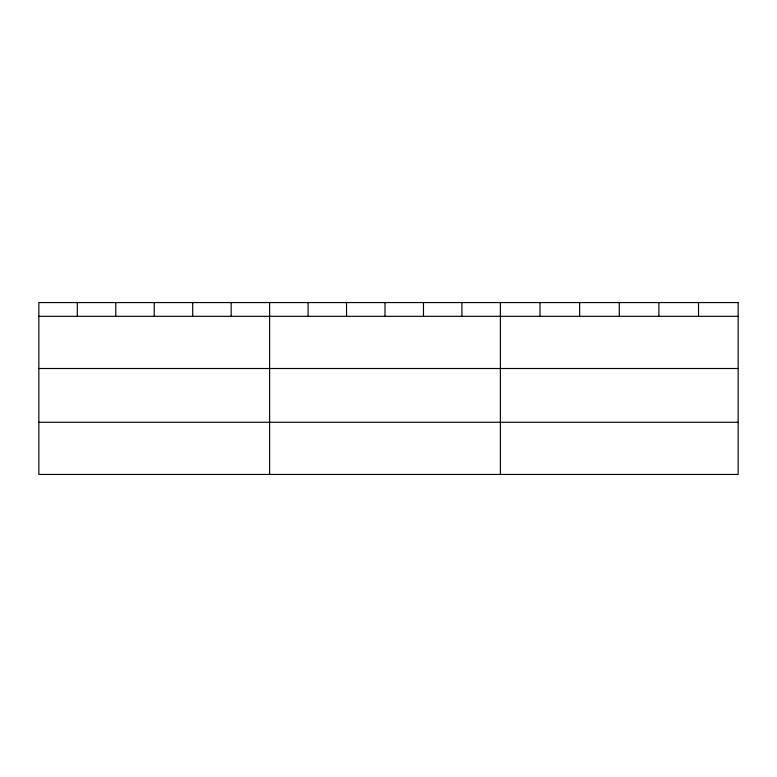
<?xml version="1.0" encoding="UTF-8"?>
<svg xmlns="http://www.w3.org/2000/svg" width="777" height="777" viewBox="0 0 777 777"><rect width="100%" height="100%" fill="white"/><g stroke="black" fill="none" stroke-linecap="round" stroke-linejoin="round"><path stroke-width="1.17" d="M38.85 316.317L738.15 316.317M38.85 368.502L738.15 368.502M38.85 422.261L738.15 422.261M698.523 302.564L698.523 316.317M658.896 302.564L658.896 316.317M619.269 302.564L619.269 316.317M579.642 302.564L579.642 316.317M540.015 302.564L540.015 316.317M500.388 302.564L500.388 474.436M461.926 302.564L461.926 316.317M423.465 302.564L423.465 316.317M385.003 302.564L385.003 316.317M346.542 302.564L346.542 316.317M308.08 302.564L308.08 316.317M269.619 302.564L269.619 474.436M231.157 302.564L231.157 316.317M192.696 302.564L192.696 316.317M154.234 302.564L154.234 316.317M115.773 302.564L115.773 316.317M77.311 302.564L77.311 316.317M738.15 302.564L38.85 302.564L38.85 474.436L738.15 474.436L738.15 302.564"/></g></svg>
